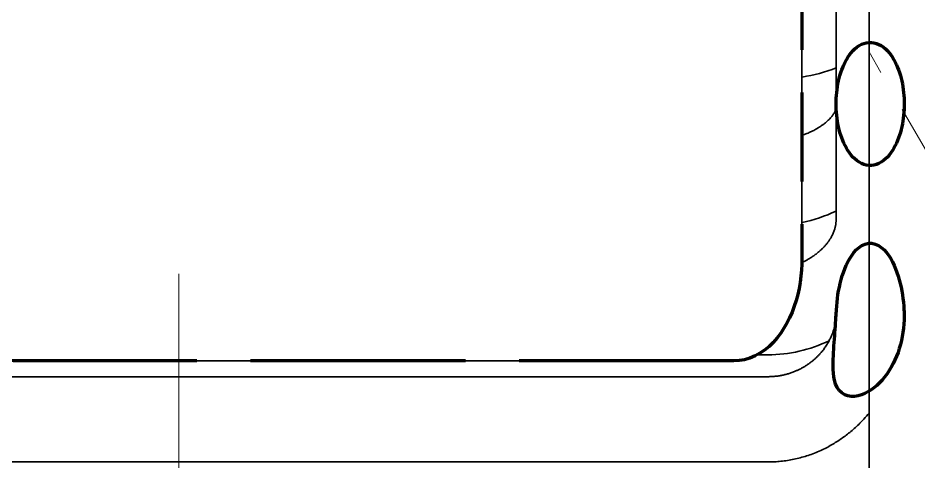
# Model space of a CAD drawing. Extents: x 23 to 417, y 3 to 294.
# Drawn here: x 144.927 to 147.04, y 93.535 to 94.576 of the extents above; entities that cross this region are included whole.
import ezdxf

# ---------------------------------------------------------------- set-up
doc = ezdxf.new("R2010")
doc.units = 0
doc.linetypes.add('DASHDOT', pattern=[18.5, 12, -3, 0.5, -3])
doc.linetypes.add('DASHED', pattern=[15, 12, -3])
doc.layers.get('0').update_dxf_attribs({"lineweight": 13})

# ---------------------------------------------------------------- blocks, each defined once
blk = doc.blocks.new('BLOCK4547')
at = {"color": 7, "linetype": 'DASHDOT', "lineweight": 13}
blk.add_line((23.12, -26.678), (23.12, -47.738), dxfattribs=at)
blk = doc.blocks.new('BLOCK4554')
at = {"color": 7, "lineweight": 35}
blk.add_line((31.22, -6.508), (31.22, -63.508), dxfattribs=at)
at = {"color": 7, "lineweight": 35, "ltscale": 0.087136}
blk.add_line((30.433, -26.49), (30.433, -23.005), dxfattribs=at)
at = {"color": 7, "lineweight": 35, "ltscale": 0.044846}
blk.add_line((30.833, -22.94), (30.833, -24.733), dxfattribs=at)
at = {"color": 7, "lineweight": 35, "ltscale": 0.033996}
blk.add_line((30.833, -24.686), (30.833, -26.045), dxfattribs=at)
at = {"color": 7, "lineweight": 35, "ltscale": 0.001926}
blk.add_line((30.837, -27.102), (30.832, -27.179), dxfattribs=at)
at = {"color": 7, "lineweight": 35, "ltscale": 0.000959999}
blk.add_line((30.832, -27.179), (30.83, -27.218), dxfattribs=at)
at = {"color": 7, "lineweight": 35, "ltscale": 0.000959595}
blk.add_line((31.63, -27.256), (31.631, -27.218), dxfattribs=at)
at = {"color": 7, "lineweight": 35, "ltscale": 0.003117}
blk.add_line((29.909, -27.628), (30.033, -27.628), dxfattribs=at)
at = {"color": 7, "lineweight": 35, "ltscale": 0.21}
blk.add_line((21.233, -27.7), (29.633, -27.7), dxfattribs=at)
at = {"color": 7, "lineweight": 35, "ltscale": 0.23}
for p, q in [((20.833, -27.884), (30.033, -27.884)), ((20.833, -28.884), (30.033, -28.884))]:
    blk.add_line(p, q, dxfattribs=at)
at = {"color": 7, "lineweight": 35}
for centre, radius, start, end in [((30.099, -22.312), 2.086, 279.2322, 290.6479), ((30.068, -24.341), 1.774, 281.8838, 295.5303), ((30.341, -27.176), 1.291, 358.1719, 3.2885), ((30.035, -25.992), 1.635, 269.94, 295.9644)]:
    blk.add_arc(centre, radius, start, end, dxfattribs=at)
for points, degree, knots in [([(31.633, -24.686), (31.633, -24.62), (31.629, -24.554), (31.621, -24.489), (31.594, -24.353), (31.547, -24.225), (31.515, -24.161), (31.463, -24.084), (31.397, -24.026), (31.381, -24.013), (31.348, -23.992), (31.313, -23.977), (31.295, -23.971), (31.26, -23.963), (31.224, -23.963), (31.207, -23.964), (31.172, -23.97), (31.139, -23.983), (31.123, -23.99), (31.053, -24.031), (30.996, -24.094), (30.959, -24.151), (30.892, -24.285), (30.854, -24.433), (30.84, -24.516), (30.833, -24.601), (30.833, -24.686)], 5, [0, 0, 0, 0, 0, 0, 0.465072, 0.465072, 0.465072, 0.977106, 0.977106, 0.977106, 1.134805, 1.134805, 1.134805, 1.279691, 1.279691, 1.279691, 1.417634, 1.417634, 1.417634, 1.557316, 1.557316, 1.557316, 2.042865, 2.042865, 2.042865, 2.640664, 2.640664, 2.640664, 2.640664, 2.640664, 2.640664]), ([(30.833, -24.686), (30.833, -24.77), (30.84, -24.855), (30.854, -24.938), (30.892, -25.086), (30.959, -25.22), (30.996, -25.277), (31.053, -25.34), (31.123, -25.381), (31.139, -25.388), (31.172, -25.401), (31.207, -25.407), (31.224, -25.408), (31.26, -25.408), (31.295, -25.4), (31.313, -25.394), (31.348, -25.379), (31.381, -25.358), (31.397, -25.345), (31.463, -25.287), (31.515, -25.21), (31.547, -25.146), (31.594, -25.018), (31.621, -24.882), (31.629, -24.817), (31.633, -24.751), (31.633, -24.686)], 5, [0, 0, 0, 0, 0, 0, 0.597809, 0.597809, 0.597809, 1.083373, 1.083373, 1.083373, 1.223055, 1.223055, 1.223055, 1.360998, 1.360998, 1.360998, 1.505884, 1.505884, 1.505884, 1.663583, 1.663583, 1.663583, 2.175598, 2.175598, 2.175598, 2.640664, 2.640664, 2.640664, 2.640664, 2.640664, 2.640664]), ([(30.434, -25.054), (30.443, -25.051), (30.463, -25.044), (30.491, -25.033), (30.519, -25.021), (30.546, -25.008), (30.571, -24.996), (30.597, -24.982), (30.628, -24.964), (30.659, -24.943), (30.687, -24.923), (30.708, -24.906), (30.726, -24.891), (30.742, -24.875), (30.759, -24.859), (30.774, -24.842), (30.788, -24.826), (30.798, -24.811), (30.807, -24.798), (30.813, -24.788), (30.818, -24.778), (30.823, -24.769), (30.827, -24.759), (30.83, -24.75), (30.832, -24.743), (30.833, -24.739), (30.833, -24.736), (30.833, -24.734), (30.833, -24.733)], 3, [0, 0, 0, 0, 0.0312505, 0.0619272, 0.0919845, 0.1213772, 0.1500582, 0.1779798, 0.2100161, 0.2565012, 0.2884608, 0.313305, 0.3369508, 0.3593095, 0.3824288, 0.406164, 0.427387, 0.4469824, 0.4609042, 0.4728683, 0.4836814, 0.4931862, 0.5053498, 0.5153866, 0.5217297, 0.5260158, 0.5288072, 0.5309114, 0.5309114, 0.5309114, 0.5309114]), ([(30.433, -26.544), (30.443, -26.539), (30.465, -26.529), (30.498, -26.512), (30.533, -26.491), (30.571, -26.467), (30.607, -26.44), (30.639, -26.413), (30.667, -26.387), (30.692, -26.362), (30.716, -26.335), (30.738, -26.307), (30.757, -26.28), (30.773, -26.254), (30.785, -26.232), (30.794, -26.212), (30.804, -26.191), (30.811, -26.171), (30.817, -26.152), (30.822, -26.135), (30.826, -26.119), (30.829, -26.103), (30.831, -26.088), (30.832, -26.074), (30.833, -26.06), (30.833, -26.05), (30.833, -26.045)], 3, [0, 0, 0, 0, 0.0354359, 0.0703034, 0.1125283, 0.1590918, 0.2034803, 0.2470552, 0.2840098, 0.3190035, 0.3551347, 0.3905917, 0.4241572, 0.4569328, 0.4790698, 0.4998159, 0.5238795, 0.5479301, 0.5659553, 0.583156, 0.5997361, 0.6158258, 0.6306263, 0.6451229, 0.6593947, 0.6736122, 0.6736122, 0.6736122, 0.6736122]), ([(31.63, -27.102), (31.625, -27.016), (31.615, -26.93), (31.601, -26.845), (31.571, -26.72), (31.526, -26.602), (31.509, -26.564), (31.47, -26.486), (31.419, -26.417), (31.388, -26.382), (31.342, -26.347), (31.29, -26.328), (31.278, -26.324), (31.255, -26.32), (31.232, -26.319), (31.22, -26.319), (31.197, -26.322), (31.175, -26.328), (31.164, -26.332), (31.136, -26.345), (31.11, -26.361), (31.095, -26.374), (31.056, -26.409), (31.022, -26.452), (31.003, -26.481), (30.964, -26.548), (30.933, -26.62), (30.918, -26.66), (30.883, -26.771), (30.859, -26.885), (30.848, -26.957), (30.841, -27.029), (30.837, -27.102)], 5, [0, 0, 0, 0, 0, 0, 0.613402, 0.613402, 0.613402, 0.908545, 0.908545, 0.908545, 1.248258, 1.248258, 1.248258, 1.343855, 1.343855, 1.343855, 1.43502, 1.43502, 1.43502, 1.526797, 1.526797, 1.526797, 1.673477, 1.673477, 1.673477, 1.928439, 1.928439, 1.928439, 2.238939, 2.238939, 2.238939, 2.755645, 2.755645, 2.755645, 2.755645, 2.755645, 2.755645]), ([(29.633, -27.7), (29.71, -27.7), (29.787, -27.686), (29.862, -27.659), (30.008, -27.577), (30.13, -27.453), (30.187, -27.379), (30.31, -27.178), (30.386, -26.947), (30.416, -26.802), (30.432, -26.652), (30.433, -26.501), (30.433, -26.498), (30.433, -26.494), (30.433, -26.49)], 5, [0, 0, 0, 0, 0, 0, 0.616602, 0.616602, 0.616602, 1.293518, 1.293518, 1.293518, 2.328977, 2.328977, 2.328977, 2.355776, 2.355776, 2.355776, 2.355776, 2.355776, 2.355776]), ([(30.033, -27.884), (30.048, -27.884), (30.076, -27.883), (30.118, -27.88), (30.161, -27.875), (30.202, -27.867), (30.243, -27.858), (30.284, -27.846), (30.324, -27.832), (30.36, -27.818), (30.394, -27.802), (30.426, -27.786), (30.458, -27.768), (30.489, -27.748), (30.519, -27.728), (30.548, -27.706), (30.575, -27.683), (30.602, -27.659), (30.626, -27.636), (30.648, -27.612), (30.667, -27.589), (30.684, -27.568), (30.699, -27.547), (30.714, -27.526), (30.728, -27.504), (30.74, -27.483), (30.752, -27.461), (30.763, -27.439), (30.774, -27.416), (30.785, -27.39), (30.795, -27.362), (30.805, -27.332), (30.813, -27.302), (30.82, -27.274), (30.824, -27.248), (30.828, -27.225), (30.83, -27.202), (30.832, -27.187), (30.832, -27.179)], 3, [0, 0, 0, 0, 0.04261, 0.085189, 0.127705, 0.170127, 0.212422, 0.25456, 0.296505, 0.338223, 0.37184, 0.409077, 0.446041, 0.482715, 0.519073, 0.555089, 0.590736, 0.625989, 0.660823, 0.692119, 0.723035, 0.749345, 0.775357, 0.801065, 0.826467, 0.851562, 0.876348, 0.900828, 0.925008, 0.95218, 0.984337, 1.016, 1.047215, 1.078031, 1.101473, 1.124831, 1.147971, 1.17106, 1.17106, 1.17106, 1.17106]), ([(30.83, -27.218), (30.827, -27.255), (30.825, -27.293), (30.822, -27.33), (30.817, -27.406), (30.811, -27.483), (30.808, -27.522), (30.803, -27.603), (30.799, -27.685), (30.798, -27.728), (30.798, -27.8), (30.804, -27.873), (30.809, -27.903), (30.818, -27.947), (30.835, -27.989), (30.841, -28.003), (30.855, -28.028), (30.873, -28.051), (30.882, -28.06), (30.901, -28.078), (30.922, -28.091), (30.933, -28.097), (30.956, -28.106), (30.98, -28.112), (30.992, -28.114), (31.025, -28.117), (31.058, -28.115), (31.078, -28.112), (31.133, -28.099), (31.186, -28.076), (31.218, -28.058), (31.284, -28.014), (31.345, -27.957), (31.376, -27.924), (31.468, -27.81), (31.539, -27.674), (31.577, -27.573), (31.609, -27.448), (31.625, -27.319), (31.627, -27.298), (31.628, -27.277), (31.63, -27.256)], 5, [0, 0, 0, 0, 0, 0, 0.319464, 0.319464, 0.319464, 0.642886, 0.642886, 0.642886, 0.984265, 0.984265, 0.984265, 1.203557, 1.203557, 1.203557, 1.314755, 1.314755, 1.314755, 1.413006, 1.413006, 1.413006, 1.508625, 1.508625, 1.508625, 1.60856, 1.60856, 1.60856, 1.771196, 1.771196, 1.771196, 2.048784, 2.048784, 2.048784, 2.366182, 2.366182, 2.366182, 3.075216, 3.075216, 3.075216, 3.212584, 3.212584, 3.212584, 3.212584, 3.212584, 3.212584]), ([(30.033, -28.884), (30.059, -28.884), (30.11, -28.883), (30.186, -28.877), (30.262, -28.867), (30.338, -28.853), (30.413, -28.835), (30.487, -28.814), (30.561, -28.788), (30.634, -28.758), (30.702, -28.726), (30.765, -28.693), (30.824, -28.658), (30.882, -28.62), (30.939, -28.58), (30.994, -28.537), (31.047, -28.492), (31.102, -28.44), (31.161, -28.38), (31.2, -28.335), (31.22, -28.311)], 3, [0, 0, 0, 0, 0.076457, 0.152961, 0.22956, 0.306304, 0.383243, 0.460425, 0.537898, 0.618652, 0.696197, 0.76434, 0.832913, 0.901858, 0.971199, 1.040961, 1.111162, 1.181823, 1.267297, 1.361673, 1.361673, 1.361673, 1.361673])]:
    blk.add_open_spline(points, degree=degree, knots=knots, dxfattribs=at)
blk = doc.blocks.new('BLOCK4559')
at = {"color": 7, "linetype": 'DASHED', "lineweight": 140, "ltscale": 0.001067}
for p, q in [((31.042, -26.429), (31.07, -26.397)), ((31.243, -28.04), (31.206, -28.063))]:
    blk.add_line(p, q, dxfattribs=at)
at = {"color": 7, "linetype": 'DASHED', "lineweight": 140, "ltscale": 0.001056}
blk.add_line((31.07, -26.397), (31.102, -26.369), dxfattribs=at)
at = {"color": 7, "linetype": 'DASHED', "lineweight": 140, "ltscale": 0.00104}
blk.add_line((31.102, -26.369), (31.137, -26.346), dxfattribs=at)
at = {"color": 7, "linetype": 'DASHED', "lineweight": 140, "ltscale": 0.001021}
blk.add_line((31.137, -26.346), (31.174, -26.329), dxfattribs=at)
at = {"color": 7, "linetype": 'DASHED', "lineweight": 140, "ltscale": 0.001006}
blk.add_line((31.174, -26.329), (31.213, -26.32), dxfattribs=at)
at = {"color": 7, "linetype": 'DASHED', "lineweight": 140, "ltscale": 0.001003}
blk.add_line((31.213, -26.32), (31.253, -26.32), dxfattribs=at)
at = {"color": 7, "linetype": 'DASHED', "lineweight": 140, "ltscale": 0.001008}
blk.add_line((31.253, -26.32), (31.293, -26.329), dxfattribs=at)
at = {"color": 7, "linetype": 'DASHED', "lineweight": 140, "ltscale": 0.001019}
blk.add_line((31.293, -26.329), (31.33, -26.346), dxfattribs=at)
at = {"color": 7, "linetype": 'DASHED', "lineweight": 140, "ltscale": 0.001038}
blk.add_line((31.33, -26.346), (31.364, -26.369), dxfattribs=at)
at = {"color": 7, "linetype": 'DASHED', "lineweight": 140, "ltscale": 0.001059}
blk.add_line((31.364, -26.369), (31.396, -26.397), dxfattribs=at)
at = {"color": 7, "linetype": 'DASHED', "lineweight": 140, "ltscale": 0.001075}
blk.add_line((31.396, -26.397), (31.425, -26.429), dxfattribs=at)
at = {"color": 7, "linetype": 'DASHED', "lineweight": 140, "ltscale": 0.001097}
for p, q in [((30.971, -26.539), (30.993, -26.5)), ((31.474, -26.5), (31.495, -26.539))]:
    blk.add_line(p, q, dxfattribs=at)
at = {"color": 7, "linetype": 'DASHED', "lineweight": 140, "ltscale": 0.00109}
for p, q in [((30.993, -26.5), (31.016, -26.463)), ((31.451, -26.464), (31.474, -26.5)), ((30.827, -27.968), (30.815, -27.926))]:
    blk.add_line(p, q, dxfattribs=at)
at = {"color": 7, "linetype": 'DASHED', "lineweight": 140, "ltscale": 0.00108}
for p, q in [((31.016, -26.463), (31.042, -26.429)), ((30.815, -27.926), (30.807, -27.884))]:
    blk.add_line(p, q, dxfattribs=at)
at = {"color": 7, "linetype": 'DASHED', "lineweight": 140, "ltscale": 0.001084}
for p, q in [((31.425, -26.429), (31.451, -26.464)), ((30.868, -28.045), (30.845, -28.009))]:
    blk.add_line(p, q, dxfattribs=at)
at = {"color": 7, "linetype": 'DASHED', "lineweight": 140, "ltscale": 0.001109}
for p, q in [((30.935, -26.619), (30.952, -26.578)), ((31.514, -26.579), (31.532, -26.619))]:
    blk.add_line(p, q, dxfattribs=at)
at = {"color": 7, "linetype": 'DASHED', "lineweight": 140, "ltscale": 0.001104}
for p, q in [((30.952, -26.578), (30.971, -26.539)), ((31.495, -26.539), (31.514, -26.579))]:
    blk.add_line(p, q, dxfattribs=at)
at = {"color": 7, "linetype": 'DASHED', "lineweight": 140, "ltscale": 0.00112}
for p, q in [((30.893, -26.746), (30.905, -26.703)), ((31.561, -26.704), (31.574, -26.747))]:
    blk.add_line(p, q, dxfattribs=at)
at = {"color": 7, "linetype": 'DASHED', "lineweight": 140, "ltscale": 0.001117}
for p, q in [((30.905, -26.703), (30.919, -26.661)), ((31.547, -26.661), (31.561, -26.704))]:
    blk.add_line(p, q, dxfattribs=at)
at = {"color": 7, "linetype": 'DASHED', "lineweight": 140, "ltscale": 0.001113}
blk.add_line((30.919, -26.661), (30.935, -26.619), dxfattribs=at)
at = {"color": 7, "linetype": 'DASHED', "lineweight": 140, "ltscale": 0.001114}
blk.add_line((31.532, -26.619), (31.547, -26.661), dxfattribs=at)
at = {"color": 7, "linetype": 'DASHED', "lineweight": 140, "ltscale": 0.001125}
for p, q in [((30.872, -26.834), (30.882, -26.79)), ((31.595, -26.834), (31.604, -26.878)), ((31.374, -27.923), (31.344, -27.956))]:
    blk.add_line(p, q, dxfattribs=at)
at = {"color": 7, "linetype": 'DASHED', "lineweight": 140, "ltscale": 0.001123}
blk.add_line((30.882, -26.79), (30.893, -26.746), dxfattribs=at)
at = {"color": 7, "linetype": 'DASHED', "lineweight": 140, "ltscale": 0.001122}
blk.add_line((31.574, -26.747), (31.585, -26.79), dxfattribs=at)
at = {"color": 7, "linetype": 'DASHED', "lineweight": 140, "ltscale": 0.001124}
blk.add_line((31.585, -26.79), (31.595, -26.834), dxfattribs=at)
at = {"color": 7, "linetype": 'DASHED', "lineweight": 140, "ltscale": 0.001129}
blk.add_line((30.849, -26.967), (30.855, -26.922), dxfattribs=at)
at = {"color": 7, "linetype": 'DASHED', "lineweight": 140, "ltscale": 0.001128}
for p, q in [((30.855, -26.922), (30.863, -26.878)), ((31.611, -26.923), (31.617, -26.967))]:
    blk.add_line(p, q, dxfattribs=at)
at = {"color": 7, "linetype": 'DASHED', "lineweight": 140, "ltscale": 0.001127}
for p, q in [((30.863, -26.878), (30.872, -26.834)), ((31.604, -26.878), (31.611, -26.923))]:
    blk.add_line(p, q, dxfattribs=at)
at = {"color": 7, "linetype": 'DASHED', "lineweight": 140, "ltscale": 0.001131}
for p, q in [((30.84, -27.057), (30.844, -27.012)), ((31.623, -27.012), (31.627, -27.057))]:
    blk.add_line(p, q, dxfattribs=at)
at = {"color": 7, "linetype": 'DASHED', "lineweight": 140, "ltscale": 0.00113}
for p, q in [((30.844, -27.012), (30.849, -26.967)), ((31.617, -26.967), (31.623, -27.012))]:
    blk.add_line(p, q, dxfattribs=at)
at = {"color": 7, "linetype": 'DASHED', "lineweight": 140, "ltscale": 0.000412383}
blk.add_line((30.834, -27.152), (30.835, -27.135), dxfattribs=at)
at = {"color": 7, "linetype": 'DASHED', "lineweight": 140, "ltscale": 0.000412651}
blk.add_line((30.835, -27.135), (30.836, -27.119), dxfattribs=at)
at = {"color": 7, "linetype": 'DASHED', "lineweight": 140, "ltscale": 0.00041301}
blk.add_line((30.836, -27.119), (30.837, -27.102), dxfattribs=at)
at = {"color": 7, "linetype": 'DASHED', "lineweight": 140, "ltscale": 0.001132}
for p, q in [((30.837, -27.102), (30.84, -27.057)), ((31.627, -27.057), (31.63, -27.102))]:
    blk.add_line(p, q, dxfattribs=at)
at = {"color": 7, "linetype": 'DASHED', "lineweight": 140, "ltscale": 0.000411333}
blk.add_line((31.63, -27.102), (31.631, -27.119), dxfattribs=at)
at = {"color": 7, "linetype": 'DASHED', "lineweight": 140, "ltscale": 0.000411478}
blk.add_line((31.631, -27.119), (31.631, -27.135), dxfattribs=at)
at = {"color": 7, "linetype": 'DASHED', "lineweight": 140, "ltscale": 0.000411644}
blk.add_line((31.631, -27.135), (31.632, -27.152), dxfattribs=at)
at = {"color": 7, "linetype": 'DASHED', "lineweight": 140, "ltscale": 0.000944224}
blk.add_line((30.827, -27.255), (30.83, -27.218), dxfattribs=at)
at = {"color": 7, "linetype": 'DASHED', "lineweight": 140, "ltscale": 0.000411715}
blk.add_line((30.83, -27.218), (30.831, -27.201), dxfattribs=at)
at = {"color": 7, "linetype": 'DASHED', "lineweight": 140, "ltscale": 0.000411833}
blk.add_line((30.831, -27.201), (30.832, -27.185), dxfattribs=at)
at = {"color": 7, "linetype": 'DASHED', "lineweight": 140, "ltscale": 0.000411905}
blk.add_line((30.832, -27.185), (30.833, -27.168), dxfattribs=at)
at = {"color": 7, "linetype": 'DASHED', "lineweight": 140, "ltscale": 0.000412117}
blk.add_line((30.833, -27.168), (30.834, -27.152), dxfattribs=at)
at = {"color": 7, "linetype": 'DASHED', "lineweight": 140, "ltscale": 0.001227}
for p, q in [((31.631, -27.218), (31.629, -27.267)), ((31.629, -27.267), (31.625, -27.315))]:
    blk.add_line(p, q, dxfattribs=at)
at = {"color": 7, "linetype": 'DASHED', "lineweight": 140, "ltscale": 0.000411692}
blk.add_line((31.632, -27.201), (31.631, -27.218), dxfattribs=at)
at = {"color": 7, "linetype": 'DASHED', "lineweight": 140, "ltscale": 0.000411782}
for p, q in [((31.632, -27.152), (31.632, -27.168)), ((31.632, -27.185), (31.632, -27.201))]:
    blk.add_line(p, q, dxfattribs=at)
at = {"color": 7, "linetype": 'DASHED', "lineweight": 140, "ltscale": 0.000411797}
blk.add_line((31.632, -27.168), (31.632, -27.185), dxfattribs=at)
at = {"color": 7, "linetype": 'DASHED', "lineweight": 140, "ltscale": 0.000948101}
blk.add_line((30.819, -27.369), (30.822, -27.331), dxfattribs=at)
at = {"color": 7, "linetype": 'DASHED', "lineweight": 140, "ltscale": 0.000946075}
blk.add_line((30.822, -27.331), (30.825, -27.293), dxfattribs=at)
at = {"color": 7, "linetype": 'DASHED', "lineweight": 140, "ltscale": 0.000944794}
blk.add_line((30.825, -27.293), (30.827, -27.255), dxfattribs=at)
at = {"color": 7, "linetype": 'DASHED', "lineweight": 140, "ltscale": 0.001225}
blk.add_line((31.625, -27.315), (31.618, -27.364), dxfattribs=at)
at = {"color": 7, "linetype": 'DASHED', "lineweight": 140, "ltscale": 0.000958728}
blk.add_line((30.811, -27.483), (30.814, -27.445), dxfattribs=at)
at = {"color": 7, "linetype": 'DASHED', "lineweight": 140, "ltscale": 0.000954279}
blk.add_line((30.814, -27.445), (30.817, -27.406), dxfattribs=at)
at = {"color": 7, "linetype": 'DASHED', "lineweight": 140, "ltscale": 0.000950758}
blk.add_line((30.817, -27.406), (30.819, -27.369), dxfattribs=at)
at = {"color": 7, "linetype": 'DASHED', "lineweight": 140, "ltscale": 0.00122}
blk.add_line((31.61, -27.412), (31.601, -27.46), dxfattribs=at)
at = {"color": 7, "linetype": 'DASHED', "lineweight": 140, "ltscale": 0.001222}
blk.add_line((31.618, -27.364), (31.61, -27.412), dxfattribs=at)
at = {"color": 7, "linetype": 'DASHED', "lineweight": 140, "ltscale": 0.000976865}
blk.add_line((30.803, -27.599), (30.806, -27.56), dxfattribs=at)
at = {"color": 7, "linetype": 'DASHED', "lineweight": 140, "ltscale": 0.000969899}
blk.add_line((30.806, -27.56), (30.808, -27.521), dxfattribs=at)
at = {"color": 7, "linetype": 'DASHED', "lineweight": 140, "ltscale": 0.000963913}
blk.add_line((30.808, -27.521), (30.811, -27.483), dxfattribs=at)
at = {"color": 7, "linetype": 'DASHED', "lineweight": 140, "ltscale": 0.001207}
blk.add_line((31.575, -27.554), (31.56, -27.6), dxfattribs=at)
at = {"color": 7, "linetype": 'DASHED', "lineweight": 140, "ltscale": 0.001212}
blk.add_line((31.589, -27.507), (31.575, -27.554), dxfattribs=at)
at = {"color": 7, "linetype": 'DASHED', "lineweight": 140, "ltscale": 0.001216}
blk.add_line((31.601, -27.46), (31.589, -27.507), dxfattribs=at)
at = {"color": 7, "linetype": 'DASHED', "lineweight": 140, "ltscale": 0.000993401}
blk.add_line((30.8, -27.678), (30.801, -27.638), dxfattribs=at)
at = {"color": 7, "linetype": 'DASHED', "lineweight": 140, "ltscale": 0.000984819}
blk.add_line((30.801, -27.638), (30.803, -27.599), dxfattribs=at)
at = {"color": 7, "linetype": 'DASHED', "lineweight": 140, "ltscale": 0.001194}
blk.add_line((31.543, -27.644), (31.524, -27.688), dxfattribs=at)
at = {"color": 7, "linetype": 'DASHED', "lineweight": 140, "ltscale": 0.001201}
blk.add_line((31.56, -27.6), (31.543, -27.644), dxfattribs=at)
at = {"color": 7, "linetype": 'DASHED', "lineweight": 140, "ltscale": 0.001016}
blk.add_line((30.798, -27.759), (30.799, -27.718), dxfattribs=at)
at = {"color": 7, "linetype": 'DASHED', "lineweight": 140, "ltscale": 0.00103}
blk.add_line((30.799, -27.8), (30.798, -27.759), dxfattribs=at)
at = {"color": 7, "linetype": 'DASHED', "lineweight": 140, "ltscale": 0.001004}
blk.add_line((30.799, -27.718), (30.8, -27.678), dxfattribs=at)
at = {"color": 7, "linetype": 'DASHED', "lineweight": 140, "ltscale": 0.00117}
blk.add_line((31.481, -27.773), (31.457, -27.813), dxfattribs=at)
at = {"color": 7, "linetype": 'DASHED', "lineweight": 140, "ltscale": 0.001179}
blk.add_line((31.503, -27.731), (31.481, -27.773), dxfattribs=at)
at = {"color": 7, "linetype": 'DASHED', "lineweight": 140, "ltscale": 0.001187}
blk.add_line((31.524, -27.688), (31.503, -27.731), dxfattribs=at)
at = {"color": 7, "linetype": 'DASHED', "lineweight": 140, "ltscale": 0.001046}
blk.add_line((30.802, -27.842), (30.799, -27.8), dxfattribs=at)
at = {"color": 7, "linetype": 'DASHED', "lineweight": 140, "ltscale": 0.001064}
blk.add_line((30.807, -27.884), (30.802, -27.842), dxfattribs=at)
at = {"color": 7, "linetype": 'DASHED', "lineweight": 140, "ltscale": 0.001149}
blk.add_line((31.431, -27.851), (31.403, -27.888), dxfattribs=at)
at = {"color": 7, "linetype": 'DASHED', "lineweight": 140, "ltscale": 0.00116}
blk.add_line((31.457, -27.813), (31.431, -27.851), dxfattribs=at)
at = {"color": 7, "linetype": 'DASHED', "lineweight": 140, "ltscale": 0.001099}
blk.add_line((30.845, -28.009), (30.827, -27.968), dxfattribs=at)
at = {"color": 7, "linetype": 'DASHED', "lineweight": 140, "ltscale": 0.001098}
blk.add_line((31.311, -27.987), (31.278, -28.015), dxfattribs=at)
at = {"color": 7, "linetype": 'DASHED', "lineweight": 140, "ltscale": 0.001112}
blk.add_line((31.344, -27.956), (31.311, -27.987), dxfattribs=at)
at = {"color": 7, "linetype": 'DASHED', "lineweight": 140, "ltscale": 0.001137}
blk.add_line((31.403, -27.888), (31.374, -27.923), dxfattribs=at)
at = {"color": 7, "linetype": 'DASHED', "lineweight": 140, "ltscale": 0.001062}
blk.add_line((30.899, -28.075), (30.868, -28.045), dxfattribs=at)
at = {"color": 7, "linetype": 'DASHED', "lineweight": 140, "ltscale": 0.001029}
blk.add_line((30.934, -28.096), (30.899, -28.075), dxfattribs=at)
at = {"color": 7, "linetype": 'DASHED', "lineweight": 140, "ltscale": 0.001036}
blk.add_line((31.169, -28.082), (31.131, -28.097), dxfattribs=at)
at = {"color": 7, "linetype": 'DASHED', "lineweight": 140, "ltscale": 0.001052}
blk.add_line((31.206, -28.063), (31.169, -28.082), dxfattribs=at)
at = {"color": 7, "linetype": 'DASHED', "lineweight": 140, "ltscale": 0.001083}
blk.add_line((31.278, -28.015), (31.243, -28.04), dxfattribs=at)
at = {"color": 7, "linetype": 'DASHED', "lineweight": 140, "ltscale": 0.001007}
blk.add_line((30.972, -28.11), (30.934, -28.096), dxfattribs=at)
at = {"color": 7, "linetype": 'DASHED', "lineweight": 140, "ltscale": 0.000999378}
blk.add_line((31.011, -28.115), (30.972, -28.11), dxfattribs=at)
at = {"color": 7, "linetype": 'DASHED', "lineweight": 140, "ltscale": 0.001}
blk.add_line((31.051, -28.115), (31.011, -28.115), dxfattribs=at)
at = {"color": 7, "linetype": 'DASHED', "lineweight": 140, "ltscale": 0.001012}
blk.add_line((31.091, -28.108), (31.051, -28.115), dxfattribs=at)
at = {"color": 7, "linetype": 'DASHED', "lineweight": 140, "ltscale": 0.001022}
blk.add_line((31.131, -28.097), (31.091, -28.108), dxfattribs=at)
blk = doc.blocks.new('BLOCK4570')
at = {"color": 7, "linetype": 'DASHED', "lineweight": 140, "ltscale": 0.000755667}
blk.add_line((31.159, -23.976), (31.188, -23.968), dxfattribs=at)
at = {"color": 7, "linetype": 'DASHED', "lineweight": 140, "ltscale": 0.000754931}
blk.add_line((31.188, -23.968), (31.218, -23.964), dxfattribs=at)
at = {"color": 7, "linetype": 'DASHED', "lineweight": 140, "ltscale": 0.000752783}
for p, q in [((31.218, -23.964), (31.249, -23.964)), ((31.249, -25.407), (31.218, -25.407))]:
    blk.add_line(p, q, dxfattribs=at)
at = {"color": 7, "linetype": 'DASHED', "lineweight": 140, "ltscale": 0.000751584}
blk.add_line((31.249, -23.964), (31.278, -23.968), dxfattribs=at)
at = {"color": 7, "linetype": 'DASHED', "lineweight": 140, "ltscale": 0.000759347}
blk.add_line((31.278, -23.968), (31.308, -23.976), dxfattribs=at)
at = {"color": 7, "linetype": 'DASHED', "lineweight": 140, "ltscale": 0.000804285}
blk.add_line((31.01, -24.086), (31.031, -24.062), dxfattribs=at)
at = {"color": 7, "linetype": 'DASHED', "lineweight": 140, "ltscale": 0.000795574}
for p, q in [((31.031, -24.062), (31.054, -24.04)), ((31.054, -25.331), (31.031, -25.309))]:
    blk.add_line(p, q, dxfattribs=at)
at = {"color": 7, "linetype": 'DASHED', "lineweight": 140, "ltscale": 0.000786391}
blk.add_line((31.054, -24.04), (31.078, -24.02), dxfattribs=at)
at = {"color": 7, "linetype": 'DASHED', "lineweight": 140, "ltscale": 0.000777646}
blk.add_line((31.078, -24.02), (31.104, -24.002), dxfattribs=at)
at = {"color": 7, "linetype": 'DASHED', "lineweight": 140, "ltscale": 0.000772064}
blk.add_line((31.104, -24.002), (31.131, -23.987), dxfattribs=at)
at = {"color": 7, "linetype": 'DASHED', "lineweight": 140, "ltscale": 0.000764459}
blk.add_line((31.131, -23.987), (31.159, -23.976), dxfattribs=at)
at = {"color": 7, "linetype": 'DASHED', "lineweight": 140, "ltscale": 0.00076473}
blk.add_line((31.308, -23.976), (31.336, -23.988), dxfattribs=at)
at = {"color": 7, "linetype": 'DASHED', "lineweight": 140, "ltscale": 0.000769755}
blk.add_line((31.336, -23.988), (31.363, -24.002), dxfattribs=at)
at = {"color": 7, "linetype": 'DASHED', "lineweight": 140, "ltscale": 0.000780251}
blk.add_line((31.363, -24.002), (31.389, -24.02), dxfattribs=at)
at = {"color": 7, "linetype": 'DASHED', "lineweight": 140, "ltscale": 0.000788551}
blk.add_line((31.389, -24.02), (31.413, -24.04), dxfattribs=at)
at = {"color": 7, "linetype": 'DASHED', "lineweight": 140, "ltscale": 0.000793948}
for p, q in [((31.413, -24.04), (31.436, -24.062)), ((31.436, -25.309), (31.413, -25.331))]:
    blk.add_line(p, q, dxfattribs=at)
at = {"color": 7, "linetype": 'DASHED', "lineweight": 140, "ltscale": 0.000801012}
blk.add_line((31.436, -24.062), (31.457, -24.086), dxfattribs=at)
at = {"color": 7, "linetype": 'DASHED', "lineweight": 140, "ltscale": 0.000826271}
blk.add_line((30.939, -24.196), (30.955, -24.167), dxfattribs=at)
at = {"color": 7, "linetype": 'DASHED', "lineweight": 140, "ltscale": 0.000822706}
blk.add_line((30.955, -24.167), (30.972, -24.139), dxfattribs=at)
at = {"color": 7, "linetype": 'DASHED', "lineweight": 140, "ltscale": 0.000817932}
for p, q in [((30.972, -24.139), (30.99, -24.112)), ((30.99, -25.259), (30.972, -25.232))]:
    blk.add_line(p, q, dxfattribs=at)
at = {"color": 7, "linetype": 'DASHED', "lineweight": 140, "ltscale": 0.000811776}
blk.add_line((30.99, -24.112), (31.01, -24.086), dxfattribs=at)
at = {"color": 7, "linetype": 'DASHED', "lineweight": 140, "ltscale": 0.000808176}
blk.add_line((31.457, -24.086), (31.476, -24.112), dxfattribs=at)
at = {"color": 7, "linetype": 'DASHED', "lineweight": 140, "ltscale": 0.000814585}
blk.add_line((31.476, -24.112), (31.495, -24.139), dxfattribs=at)
at = {"color": 7, "linetype": 'DASHED', "lineweight": 140, "ltscale": 0.000820187}
blk.add_line((31.495, -24.139), (31.512, -24.167), dxfattribs=at)
at = {"color": 7, "linetype": 'DASHED', "lineweight": 140, "ltscale": 0.000824847}
blk.add_line((31.512, -24.167), (31.527, -24.196), dxfattribs=at)
at = {"color": 7, "linetype": 'DASHED', "lineweight": 140, "ltscale": 0.000836265}
blk.add_line((30.889, -24.319), (30.899, -24.288), dxfattribs=at)
at = {"color": 7, "linetype": 'DASHED', "lineweight": 140, "ltscale": 0.000833604}
for p, q in [((30.899, -24.288), (30.911, -24.257)), ((30.911, -25.114), (30.899, -25.083))]:
    blk.add_line(p, q, dxfattribs=at)
at = {"color": 7, "linetype": 'DASHED', "lineweight": 140, "ltscale": 0.000831119}
blk.add_line((30.911, -24.257), (30.925, -24.226), dxfattribs=at)
at = {"color": 7, "linetype": 'DASHED', "lineweight": 140, "ltscale": 0.000828869}
for p, q in [((30.925, -24.226), (30.939, -24.196)), ((30.939, -25.175), (30.925, -25.145))]:
    blk.add_line(p, q, dxfattribs=at)
at = {"color": 7, "linetype": 'DASHED', "lineweight": 140, "ltscale": 0.000828738}
blk.add_line((31.527, -24.196), (31.542, -24.226), dxfattribs=at)
at = {"color": 7, "linetype": 'DASHED', "lineweight": 140, "ltscale": 0.000831946}
blk.add_line((31.542, -24.226), (31.555, -24.257), dxfattribs=at)
at = {"color": 7, "linetype": 'DASHED', "lineweight": 140, "ltscale": 0.000834515}
blk.add_line((31.555, -24.257), (31.567, -24.288), dxfattribs=at)
at = {"color": 7, "linetype": 'DASHED', "lineweight": 140, "ltscale": 0.000836688}
blk.add_line((31.567, -24.288), (31.578, -24.319), dxfattribs=at)
at = {"color": 7, "linetype": 'DASHED', "lineweight": 140, "ltscale": 0.000842134}
blk.add_line((30.862, -24.417), (30.87, -24.384), dxfattribs=at)
at = {"color": 7, "linetype": 'DASHED', "lineweight": 140, "ltscale": 0.000840439}
blk.add_line((30.87, -24.384), (30.879, -24.351), dxfattribs=at)
at = {"color": 7, "linetype": 'DASHED', "lineweight": 140, "ltscale": 0.000838519}
for p, q in [((30.879, -24.351), (30.889, -24.319)), ((30.889, -25.052), (30.879, -25.02))]:
    blk.add_line(p, q, dxfattribs=at)
at = {"color": 7, "linetype": 'DASHED', "lineweight": 140, "ltscale": 0.000838697}
blk.add_line((31.578, -24.319), (31.588, -24.351), dxfattribs=at)
at = {"color": 7, "linetype": 'DASHED', "lineweight": 140, "ltscale": 0.000840602}
blk.add_line((31.588, -24.351), (31.597, -24.384), dxfattribs=at)
at = {"color": 7, "linetype": 'DASHED', "lineweight": 140, "ltscale": 0.000842342}
for p, q in [((31.597, -24.384), (31.605, -24.417)), ((31.605, -24.954), (31.597, -24.987))]:
    blk.add_line(p, q, dxfattribs=at)
at = {"color": 7, "linetype": 'DASHED', "lineweight": 140, "ltscale": 0.000845765}
blk.add_line((30.844, -24.516), (30.849, -24.483), dxfattribs=at)
at = {"color": 7, "linetype": 'DASHED', "lineweight": 140, "ltscale": 0.0008447}
for p, q in [((30.849, -24.483), (30.855, -24.45)), ((30.855, -24.921), (30.849, -24.888))]:
    blk.add_line(p, q, dxfattribs=at)
at = {"color": 7, "linetype": 'DASHED', "lineweight": 140, "ltscale": 0.000843527}
blk.add_line((30.855, -24.45), (30.862, -24.417), dxfattribs=at)
at = {"color": 7, "linetype": 'DASHED', "lineweight": 140, "ltscale": 0.000843826}
blk.add_line((31.605, -24.417), (31.611, -24.45), dxfattribs=at)
at = {"color": 7, "linetype": 'DASHED', "lineweight": 140, "ltscale": 0.00084499}
blk.add_line((31.611, -24.45), (31.617, -24.483), dxfattribs=at)
at = {"color": 7, "linetype": 'DASHED', "lineweight": 140, "ltscale": 0.000846055}
for p, q in [((31.617, -24.483), (31.622, -24.516)), ((31.622, -24.855), (31.617, -24.888))]:
    blk.add_line(p, q, dxfattribs=at)
at = {"color": 7, "linetype": 'DASHED', "lineweight": 140, "ltscale": 0.000847963}
blk.add_line((30.835, -24.618), (30.837, -24.584), dxfattribs=at)
at = {"color": 7, "linetype": 'DASHED', "lineweight": 140, "ltscale": 0.000847387}
blk.add_line((30.837, -24.584), (30.84, -24.55), dxfattribs=at)
at = {"color": 7, "linetype": 'DASHED', "lineweight": 140, "ltscale": 0.000846599}
for p, q in [((30.84, -24.55), (30.844, -24.516)), ((30.844, -24.855), (30.84, -24.821))]:
    blk.add_line(p, q, dxfattribs=at)
at = {"color": 7, "linetype": 'DASHED', "lineweight": 140, "ltscale": 0.000846841}
blk.add_line((31.622, -24.516), (31.626, -24.55), dxfattribs=at)
at = {"color": 7, "linetype": 'DASHED', "lineweight": 140, "ltscale": 0.000847586}
blk.add_line((31.626, -24.55), (31.629, -24.584), dxfattribs=at)
at = {"color": 7, "linetype": 'DASHED', "lineweight": 140, "ltscale": 0.000848103}
blk.add_line((31.629, -24.584), (31.632, -24.618), dxfattribs=at)
at = {"color": 7, "linetype": 'DASHED', "lineweight": 140, "ltscale": 0.000848652}
for p, q in [((30.833, -24.686), (30.834, -24.652)), ((31.633, -24.652), (31.633, -24.686))]:
    blk.add_line(p, q, dxfattribs=at)
at = {"color": 7, "linetype": 'DASHED', "lineweight": 140, "ltscale": 0.000848699}
for p, q in [((30.834, -24.719), (30.833, -24.686)), ((31.633, -24.686), (31.633, -24.719))]:
    blk.add_line(p, q, dxfattribs=at)
at = {"color": 7, "linetype": 'DASHED', "lineweight": 140, "ltscale": 0.000848416}
for p, q in [((30.834, -24.652), (30.835, -24.618)), ((30.835, -24.753), (30.834, -24.719))]:
    blk.add_line(p, q, dxfattribs=at)
at = {"color": 7, "linetype": 'DASHED', "lineweight": 140, "ltscale": 0.000848466}
for p, q in [((31.632, -24.618), (31.633, -24.652)), ((31.633, -24.719), (31.632, -24.753))]:
    blk.add_line(p, q, dxfattribs=at)
at = {"color": 7, "linetype": 'DASHED', "lineweight": 140, "ltscale": 0.00084796}
blk.add_line((30.837, -24.787), (30.835, -24.753), dxfattribs=at)
at = {"color": 7, "linetype": 'DASHED', "lineweight": 140, "ltscale": 0.000847344}
blk.add_line((30.84, -24.821), (30.837, -24.787), dxfattribs=at)
at = {"color": 7, "linetype": 'DASHED', "lineweight": 140, "ltscale": 0.000847539}
blk.add_line((31.629, -24.787), (31.626, -24.821), dxfattribs=at)
at = {"color": 7, "linetype": 'DASHED', "lineweight": 140, "ltscale": 0.00084815}
blk.add_line((31.632, -24.753), (31.629, -24.787), dxfattribs=at)
at = {"color": 7, "linetype": 'DASHED', "lineweight": 140, "ltscale": 0.000845717}
blk.add_line((30.849, -24.888), (30.844, -24.855), dxfattribs=at)
at = {"color": 7, "linetype": 'DASHED', "lineweight": 140, "ltscale": 0.00084347}
blk.add_line((30.862, -24.954), (30.855, -24.921), dxfattribs=at)
at = {"color": 7, "linetype": 'DASHED', "lineweight": 140, "ltscale": 0.00084377}
blk.add_line((31.611, -24.921), (31.605, -24.954), dxfattribs=at)
at = {"color": 7, "linetype": 'DASHED', "lineweight": 140, "ltscale": 0.000845045}
blk.add_line((31.617, -24.888), (31.611, -24.921), dxfattribs=at)
at = {"color": 7, "linetype": 'DASHED', "lineweight": 140, "ltscale": 0.000846889}
blk.add_line((31.626, -24.821), (31.622, -24.855), dxfattribs=at)
at = {"color": 7, "linetype": 'DASHED', "lineweight": 140, "ltscale": 0.000842088}
blk.add_line((30.87, -24.987), (30.862, -24.954), dxfattribs=at)
at = {"color": 7, "linetype": 'DASHED', "lineweight": 140, "ltscale": 0.000840485}
blk.add_line((30.879, -25.02), (30.87, -24.987), dxfattribs=at)
at = {"color": 7, "linetype": 'DASHED', "lineweight": 140, "ltscale": 0.000838683}
blk.add_line((31.588, -25.02), (31.578, -25.052), dxfattribs=at)
at = {"color": 7, "linetype": 'DASHED', "lineweight": 140, "ltscale": 0.00084066}
blk.add_line((31.597, -24.987), (31.588, -25.02), dxfattribs=at)
at = {"color": 7, "linetype": 'DASHED', "lineweight": 140, "ltscale": 0.00083622}
blk.add_line((30.899, -25.083), (30.889, -25.052), dxfattribs=at)
at = {"color": 7, "linetype": 'DASHED', "lineweight": 140, "ltscale": 0.000831144}
blk.add_line((30.925, -25.145), (30.911, -25.114), dxfattribs=at)
at = {"color": 7, "linetype": 'DASHED', "lineweight": 140, "ltscale": 0.00083199}
blk.add_line((31.555, -25.114), (31.542, -25.145), dxfattribs=at)
at = {"color": 7, "linetype": 'DASHED', "lineweight": 140, "ltscale": 0.000834533}
blk.add_line((31.567, -25.083), (31.555, -25.114), dxfattribs=at)
at = {"color": 7, "linetype": 'DASHED', "lineweight": 140, "ltscale": 0.000836748}
blk.add_line((31.578, -25.052), (31.567, -25.083), dxfattribs=at)
at = {"color": 7, "linetype": 'DASHED', "lineweight": 140, "ltscale": 0.000826187}
blk.add_line((30.955, -25.204), (30.939, -25.175), dxfattribs=at)
at = {"color": 7, "linetype": 'DASHED', "lineweight": 140, "ltscale": 0.000822656}
blk.add_line((30.972, -25.232), (30.955, -25.204), dxfattribs=at)
at = {"color": 7, "linetype": 'DASHED', "lineweight": 140, "ltscale": 0.000814612}
blk.add_line((31.495, -25.232), (31.476, -25.259), dxfattribs=at)
at = {"color": 7, "linetype": 'DASHED', "lineweight": 140, "ltscale": 0.000820228}
blk.add_line((31.512, -25.204), (31.495, -25.232), dxfattribs=at)
at = {"color": 7, "linetype": 'DASHED', "lineweight": 140, "ltscale": 0.000824911}
blk.add_line((31.527, -25.175), (31.512, -25.204), dxfattribs=at)
at = {"color": 7, "linetype": 'DASHED', "lineweight": 140, "ltscale": 0.000828802}
blk.add_line((31.542, -25.145), (31.527, -25.175), dxfattribs=at)
at = {"color": 7, "linetype": 'DASHED', "lineweight": 140, "ltscale": 0.000811709}
blk.add_line((31.01, -25.285), (30.99, -25.259), dxfattribs=at)
at = {"color": 7, "linetype": 'DASHED', "lineweight": 140, "ltscale": 0.000804253}
blk.add_line((31.031, -25.309), (31.01, -25.285), dxfattribs=at)
at = {"color": 7, "linetype": 'DASHED', "lineweight": 140, "ltscale": 0.000786421}
blk.add_line((31.078, -25.351), (31.054, -25.331), dxfattribs=at)
at = {"color": 7, "linetype": 'DASHED', "lineweight": 140, "ltscale": 0.000788557}
blk.add_line((31.413, -25.331), (31.389, -25.351), dxfattribs=at)
at = {"color": 7, "linetype": 'DASHED', "lineweight": 140, "ltscale": 0.000801044}
blk.add_line((31.457, -25.285), (31.436, -25.309), dxfattribs=at)
at = {"color": 7, "linetype": 'DASHED', "lineweight": 140, "ltscale": 0.000808139}
blk.add_line((31.476, -25.259), (31.457, -25.285), dxfattribs=at)
at = {"color": 7, "linetype": 'DASHED', "lineweight": 140, "ltscale": 0.000777606}
blk.add_line((31.104, -25.369), (31.078, -25.351), dxfattribs=at)
at = {"color": 7, "linetype": 'DASHED', "lineweight": 140, "ltscale": 0.000772087}
blk.add_line((31.131, -25.384), (31.104, -25.369), dxfattribs=at)
at = {"color": 7, "linetype": 'DASHED', "lineweight": 140, "ltscale": 0.000764433}
blk.add_line((31.159, -25.395), (31.131, -25.384), dxfattribs=at)
at = {"color": 7, "linetype": 'DASHED', "lineweight": 140, "ltscale": 0.000755692}
blk.add_line((31.188, -25.403), (31.159, -25.395), dxfattribs=at)
at = {"color": 7, "linetype": 'DASHED', "lineweight": 140, "ltscale": 0.000754937}
blk.add_line((31.218, -25.407), (31.188, -25.403), dxfattribs=at)
at = {"color": 7, "linetype": 'DASHED', "lineweight": 140, "ltscale": 0.00075153}
blk.add_line((31.278, -25.403), (31.249, -25.407), dxfattribs=at)
at = {"color": 7, "linetype": 'DASHED', "lineweight": 140, "ltscale": 0.000759368}
blk.add_line((31.308, -25.395), (31.278, -25.403), dxfattribs=at)
at = {"color": 7, "linetype": 'DASHED', "lineweight": 140, "ltscale": 0.000764756}
blk.add_line((31.336, -25.383), (31.308, -25.395), dxfattribs=at)
at = {"color": 7, "linetype": 'DASHED', "lineweight": 140, "ltscale": 0.00076969}
blk.add_line((31.363, -25.369), (31.336, -25.383), dxfattribs=at)
at = {"color": 7, "linetype": 'DASHED', "lineweight": 140, "ltscale": 0.000780291}
blk.add_line((31.389, -25.351), (31.363, -25.369), dxfattribs=at)
blk = doc.blocks.new('BLOCK4573')
at = {"color": 7, "linetype": 'DASHED', "lineweight": 140, "ltscale": 0.002056}
for p, q in [((21.018, -21.037), (21.082, -20.985)), ((29.785, -20.985), (29.849, -21.037))]:
    blk.add_line(p, q, dxfattribs=at)
at = {"color": 7, "linetype": 'DASHED', "lineweight": 140, "ltscale": 0.002035}
for p, q in [((21.082, -20.985), (21.154, -20.948)), ((29.713, -20.948), (29.785, -20.985))]:
    blk.add_line(p, q, dxfattribs=at)
at = {"color": 7, "linetype": 'DASHED', "lineweight": 140, "ltscale": 0.002013}
for p, q in [((21.154, -20.948), (21.233, -20.934)), ((29.633, -20.934), (29.713, -20.948))]:
    blk.add_line(p, q, dxfattribs=at)
at = {"color": 7, "linetype": 'DASHED', "lineweight": 140, "ltscale": 0.21}
for p, q in [((21.233, -20.934), (29.633, -20.934)), ((29.633, -27.7), (21.233, -27.7))]:
    blk.add_line(p, q, dxfattribs=at)
at = {"color": 7, "linetype": 'DASHED', "lineweight": 140, "ltscale": 0.002077}
for p, q in [((20.911, -21.164), (20.962, -21.098)), ((29.905, -21.098), (29.955, -21.164))]:
    blk.add_line(p, q, dxfattribs=at)
at = {"color": 7, "linetype": 'DASHED', "lineweight": 140, "ltscale": 0.002066}
for p, q in [((20.962, -21.098), (21.018, -21.037)), ((29.849, -21.037), (29.905, -21.098))]:
    blk.add_line(p, q, dxfattribs=at)
at = {"color": 7, "linetype": 'DASHED', "lineweight": 140, "ltscale": 0.002088}
for p, q in [((20.866, -21.234), (20.911, -21.164)), ((29.955, -21.164), (30.001, -21.234))]:
    blk.add_line(p, q, dxfattribs=at)
at = {"color": 7, "linetype": 'DASHED', "lineweight": 140, "ltscale": 0.002115}
for p, q in [((20.785, -21.382), (20.824, -21.307)), ((30.043, -21.307), (30.081, -21.382))]:
    blk.add_line(p, q, dxfattribs=at)
at = {"color": 7, "linetype": 'DASHED', "lineweight": 140, "ltscale": 0.002102}
for p, q in [((20.824, -21.307), (20.866, -21.234)), ((30.001, -21.234), (30.043, -21.307))]:
    blk.add_line(p, q, dxfattribs=at)
at = {"color": 7, "linetype": 'DASHED', "lineweight": 140, "ltscale": 0.002123}
for p, q in [((20.749, -21.459), (20.785, -21.382)), ((30.081, -21.382), (30.117, -21.459))]:
    blk.add_line(p, q, dxfattribs=at)
at = {"color": 7, "linetype": 'DASHED', "lineweight": 140, "ltscale": 0.00214}
for p, q in [((20.685, -21.617), (20.716, -21.538)), ((30.151, -21.538), (30.182, -21.617))]:
    blk.add_line(p, q, dxfattribs=at)
at = {"color": 7, "linetype": 'DASHED', "lineweight": 140, "ltscale": 0.002131}
for p, q in [((20.716, -21.538), (20.749, -21.459)), ((30.117, -21.459), (30.151, -21.538))]:
    blk.add_line(p, q, dxfattribs=at)
at = {"color": 7, "linetype": 'DASHED', "lineweight": 140, "ltscale": 0.00215}
for p, q in [((20.655, -21.698), (20.685, -21.617)), ((30.182, -21.617), (30.211, -21.698))]:
    blk.add_line(p, q, dxfattribs=at)
at = {"color": 7, "linetype": 'DASHED', "lineweight": 140, "ltscale": 0.00216}
for p, q in [((20.628, -21.78), (20.655, -21.698)), ((30.211, -21.698), (30.239, -21.78))]:
    blk.add_line(p, q, dxfattribs=at)
at = {"color": 7, "linetype": 'DASHED', "lineweight": 140, "ltscale": 0.002169}
for p, q in [((20.602, -21.863), (20.628, -21.78)), ((30.239, -21.78), (30.264, -21.863))]:
    blk.add_line(p, q, dxfattribs=at)
at = {"color": 7, "linetype": 'DASHED', "lineweight": 140, "ltscale": 0.002186}
for p, q in [((20.556, -22.032), (20.578, -21.947)), ((30.288, -21.947), (30.31, -22.032))]:
    blk.add_line(p, q, dxfattribs=at)
at = {"color": 7, "linetype": 'DASHED', "lineweight": 140, "ltscale": 0.002178}
for p, q in [((20.578, -21.947), (20.602, -21.863)), ((30.264, -21.863), (30.288, -21.947))]:
    blk.add_line(p, q, dxfattribs=at)
at = {"color": 7, "linetype": 'DASHED', "lineweight": 140, "ltscale": 0.002195}
for p, q in [((20.536, -22.117), (20.556, -22.032)), ((30.31, -22.032), (30.331, -22.117))]:
    blk.add_line(p, q, dxfattribs=at)
at = {"color": 7, "linetype": 'DASHED', "lineweight": 140, "ltscale": 0.002203}
for p, q in [((20.517, -22.203), (20.536, -22.117)), ((30.331, -22.117), (30.349, -22.203))]:
    blk.add_line(p, q, dxfattribs=at)
at = {"color": 7, "linetype": 'DASHED', "lineweight": 140, "ltscale": 0.002212}
for p, q in [((20.501, -22.29), (20.517, -22.203)), ((30.349, -22.203), (30.366, -22.29))]:
    blk.add_line(p, q, dxfattribs=at)
at = {"color": 7, "linetype": 'DASHED', "lineweight": 140, "ltscale": 0.002228}
for p, q in [((20.472, -22.466), (20.485, -22.377)), ((30.381, -22.377), (30.395, -22.466))]:
    blk.add_line(p, q, dxfattribs=at)
at = {"color": 7, "linetype": 'DASHED', "lineweight": 140, "ltscale": 0.00222}
for p, q in [((20.485, -22.377), (20.501, -22.29)), ((30.366, -22.29), (30.381, -22.377))]:
    blk.add_line(p, q, dxfattribs=at)
at = {"color": 7, "linetype": 'DASHED', "lineweight": 140, "ltscale": 0.002236}
for p, q in [((20.461, -22.554), (20.472, -22.466)), ((30.395, -22.466), (30.406, -22.554))]:
    blk.add_line(p, q, dxfattribs=at)
at = {"color": 7, "linetype": 'DASHED', "lineweight": 140, "ltscale": 0.002244}
for p, q in [((20.451, -22.643), (20.461, -22.554)), ((30.406, -22.554), (30.416, -22.643))]:
    blk.add_line(p, q, dxfattribs=at)
at = {"color": 7, "linetype": 'DASHED', "lineweight": 140, "ltscale": 0.002251}
for p, q in [((20.443, -22.733), (20.451, -22.643)), ((30.416, -22.643), (30.423, -22.733))]:
    blk.add_line(p, q, dxfattribs=at)
at = {"color": 7, "linetype": 'DASHED', "lineweight": 140, "ltscale": 0.002258}
for p, q in [((20.438, -22.823), (20.443, -22.733)), ((30.423, -22.733), (30.429, -22.823))]:
    blk.add_line(p, q, dxfattribs=at)
at = {"color": 7, "linetype": 'DASHED', "lineweight": 140, "ltscale": 0.002271}
for p, q in [((20.433, -23.005), (20.434, -22.914)), ((30.432, -22.914), (30.433, -23.005))]:
    blk.add_line(p, q, dxfattribs=at)
at = {"color": 7, "linetype": 'DASHED', "lineweight": 140, "ltscale": 0.002265}
for p, q in [((20.434, -22.914), (20.438, -22.823)), ((30.429, -22.823), (30.432, -22.914))]:
    blk.add_line(p, q, dxfattribs=at)
at = {"color": 7, "linetype": 'DASHED', "lineweight": 140, "ltscale": 0.087136}
for p, q in [((20.433, -26.49), (20.433, -23.005)), ((30.433, -23.005), (30.433, -26.49))]:
    blk.add_line(p, q, dxfattribs=at)
at = {"color": 7, "linetype": 'DASHED', "lineweight": 140, "ltscale": 0.001543}
for p, q in [((20.434, -26.552), (20.433, -26.49)), ((20.47, -26.858), (20.459, -26.798))]:
    blk.add_line(p, q, dxfattribs=at)
at = {"color": 7, "linetype": 'DASHED', "lineweight": 140, "ltscale": 0.001811}
for p, q in [((30.433, -26.49), (30.432, -26.563)), ((30.411, -26.779), (30.398, -26.85))]:
    blk.add_line(p, q, dxfattribs=at)
at = {"color": 7, "linetype": 'DASHED', "lineweight": 140, "ltscale": 0.001544}
for p, q in [((20.437, -26.614), (20.434, -26.552)), ((20.459, -26.798), (20.449, -26.736))]:
    blk.add_line(p, q, dxfattribs=at)
at = {"color": 7, "linetype": 'DASHED', "lineweight": 140, "ltscale": 0.001545}
for p, q in [((20.442, -26.675), (20.437, -26.614)), ((20.449, -26.736), (20.442, -26.675))]:
    blk.add_line(p, q, dxfattribs=at)
at = {"color": 7, "linetype": 'DASHED', "lineweight": 140, "ltscale": 0.001813}
for p, q in [((30.432, -26.563), (30.428, -26.635)), ((30.421, -26.707), (30.411, -26.779)), ((30.428, -26.635), (30.421, -26.707))]:
    blk.add_line(p, q, dxfattribs=at)
at = {"color": 7, "linetype": 'DASHED', "lineweight": 140, "ltscale": 0.001541}
blk.add_line((20.483, -26.918), (20.47, -26.858), dxfattribs=at)
at = {"color": 7, "linetype": 'DASHED', "lineweight": 140, "ltscale": 0.001538}
blk.add_line((20.499, -26.978), (20.483, -26.918), dxfattribs=at)
at = {"color": 7, "linetype": 'DASHED', "lineweight": 140, "ltscale": 0.001804}
blk.add_line((30.383, -26.921), (30.364, -26.991), dxfattribs=at)
at = {"color": 7, "linetype": 'DASHED', "lineweight": 140, "ltscale": 0.001809}
blk.add_line((30.398, -26.85), (30.383, -26.921), dxfattribs=at)
at = {"color": 7, "linetype": 'DASHED', "lineweight": 140, "ltscale": 0.001534}
blk.add_line((20.517, -27.036), (20.499, -26.978), dxfattribs=at)
at = {"color": 7, "linetype": 'DASHED', "lineweight": 140, "ltscale": 0.001529}
blk.add_line((20.537, -27.094), (20.517, -27.036), dxfattribs=at)
at = {"color": 7, "linetype": 'DASHED', "lineweight": 140, "ltscale": 0.001799}
blk.add_line((30.364, -26.991), (30.342, -27.059), dxfattribs=at)
at = {"color": 7, "linetype": 'DASHED', "lineweight": 140, "ltscale": 0.001523}
blk.add_line((20.56, -27.151), (20.537, -27.094), dxfattribs=at)
at = {"color": 7, "linetype": 'DASHED', "lineweight": 140, "ltscale": 0.001783}
blk.add_line((30.317, -27.126), (30.288, -27.192), dxfattribs=at)
at = {"color": 7, "linetype": 'DASHED', "lineweight": 140, "ltscale": 0.001792}
blk.add_line((30.342, -27.059), (30.317, -27.126), dxfattribs=at)
at = {"color": 7, "linetype": 'DASHED', "lineweight": 140, "ltscale": 0.001517}
blk.add_line((20.585, -27.206), (20.56, -27.151), dxfattribs=at)
at = {"color": 7, "linetype": 'DASHED', "lineweight": 140, "ltscale": 0.00151}
blk.add_line((20.613, -27.26), (20.585, -27.206), dxfattribs=at)
at = {"color": 7, "linetype": 'DASHED', "lineweight": 140, "ltscale": 0.001774}
blk.add_line((30.288, -27.192), (30.257, -27.255), dxfattribs=at)
at = {"color": 7, "linetype": 'DASHED', "lineweight": 140, "ltscale": 0.001502}
blk.add_line((20.642, -27.312), (20.613, -27.26), dxfattribs=at)
at = {"color": 7, "linetype": 'DASHED', "lineweight": 140, "ltscale": 0.001493}
blk.add_line((20.675, -27.362), (20.642, -27.312), dxfattribs=at)
at = {"color": 7, "linetype": 'DASHED', "lineweight": 140, "ltscale": 0.00175}
blk.add_line((30.221, -27.316), (30.183, -27.375), dxfattribs=at)
at = {"color": 7, "linetype": 'DASHED', "lineweight": 140, "ltscale": 0.001763}
blk.add_line((30.257, -27.255), (30.221, -27.316), dxfattribs=at)
at = {"color": 7, "linetype": 'DASHED', "lineweight": 140, "ltscale": 0.001482}
blk.add_line((20.71, -27.41), (20.675, -27.362), dxfattribs=at)
at = {"color": 7, "linetype": 'DASHED', "lineweight": 140, "ltscale": 0.001471}
blk.add_line((20.747, -27.455), (20.71, -27.41), dxfattribs=at)
at = {"color": 7, "linetype": 'DASHED', "lineweight": 140, "ltscale": 0.001458}
blk.add_line((20.787, -27.498), (20.747, -27.455), dxfattribs=at)
at = {"color": 7, "linetype": 'DASHED', "lineweight": 140, "ltscale": 0.001719}
blk.add_line((30.141, -27.43), (30.095, -27.482), dxfattribs=at)
at = {"color": 7, "linetype": 'DASHED', "lineweight": 140, "ltscale": 0.001736}
blk.add_line((30.183, -27.375), (30.141, -27.43), dxfattribs=at)
at = {"color": 7, "linetype": 'DASHED', "lineweight": 140, "ltscale": 0.001445}
blk.add_line((20.829, -27.537), (20.787, -27.498), dxfattribs=at)
at = {"color": 7, "linetype": 'DASHED', "lineweight": 140, "ltscale": 0.001431}
blk.add_line((20.874, -27.573), (20.829, -27.537), dxfattribs=at)
at = {"color": 7, "linetype": 'DASHED', "lineweight": 140, "ltscale": 0.001682}
blk.add_line((30.047, -27.529), (29.995, -27.572), dxfattribs=at)
at = {"color": 7, "linetype": 'DASHED', "lineweight": 140, "ltscale": 0.001701}
blk.add_line((30.095, -27.482), (30.047, -27.529), dxfattribs=at)
at = {"color": 7, "linetype": 'DASHED', "lineweight": 140, "ltscale": 0.001418}
blk.add_line((20.92, -27.606), (20.874, -27.573), dxfattribs=at)
at = {"color": 7, "linetype": 'DASHED', "lineweight": 140, "ltscale": 0.001404}
blk.add_line((20.969, -27.634), (20.92, -27.606), dxfattribs=at)
at = {"color": 7, "linetype": 'DASHED', "lineweight": 140, "ltscale": 0.001392}
blk.add_line((21.02, -27.657), (20.969, -27.634), dxfattribs=at)
at = {"color": 7, "linetype": 'DASHED', "lineweight": 140, "ltscale": 0.001381}
blk.add_line((21.072, -27.676), (21.02, -27.657), dxfattribs=at)
at = {"color": 7, "linetype": 'DASHED', "lineweight": 140, "ltscale": 0.001614}
blk.add_line((29.822, -27.667), (29.76, -27.685), dxfattribs=at)
at = {"color": 7, "linetype": 'DASHED', "lineweight": 140, "ltscale": 0.001628}
blk.add_line((29.882, -27.641), (29.822, -27.667), dxfattribs=at)
at = {"color": 7, "linetype": 'DASHED', "lineweight": 140, "ltscale": 0.001645}
blk.add_line((29.94, -27.609), (29.882, -27.641), dxfattribs=at)
at = {"color": 7, "linetype": 'DASHED', "lineweight": 140, "ltscale": 0.001663}
blk.add_line((29.995, -27.572), (29.94, -27.609), dxfattribs=at)
at = {"color": 7, "linetype": 'DASHED', "lineweight": 140, "ltscale": 0.001372}
blk.add_line((21.125, -27.689), (21.072, -27.676), dxfattribs=at)
at = {"color": 7, "linetype": 'DASHED', "lineweight": 140, "ltscale": 0.001366}
blk.add_line((21.179, -27.697), (21.125, -27.689), dxfattribs=at)
at = {"color": 7, "linetype": 'DASHED', "lineweight": 140, "ltscale": 0.001363}
blk.add_line((21.233, -27.7), (21.179, -27.697), dxfattribs=at)
at = {"color": 7, "linetype": 'DASHED', "lineweight": 140, "ltscale": 0.001599}
blk.add_line((29.697, -27.696), (29.633, -27.7), dxfattribs=at)
at = {"color": 7, "linetype": 'DASHED', "lineweight": 140, "ltscale": 0.001604}
blk.add_line((29.76, -27.685), (29.697, -27.696), dxfattribs=at)
blk = doc.blocks.new('BLOCK4575')
at = {"color": 7, "linetype": 'DASHED', "lineweight": 13, "ltscale": 0.08}
blk.add_line((32.82, -26.846), (31.22, -24.075), dxfattribs=at)

msp = doc.modelspace()

# ---------------------------------------------------------------- block references
at = {"lineweight": 0, "xscale": 0.2, "yscale": 0.2, "zscale": 0.2}
for name in ['BLOCK4554', 'BLOCK4575', 'BLOCK4573', 'BLOCK4570', 'BLOCK4559', 'BLOCK4547']:
    msp.add_blockref(name, (140.6807, 99.3118), dxfattribs=at)

doc.saveas('drawing.dxf')
